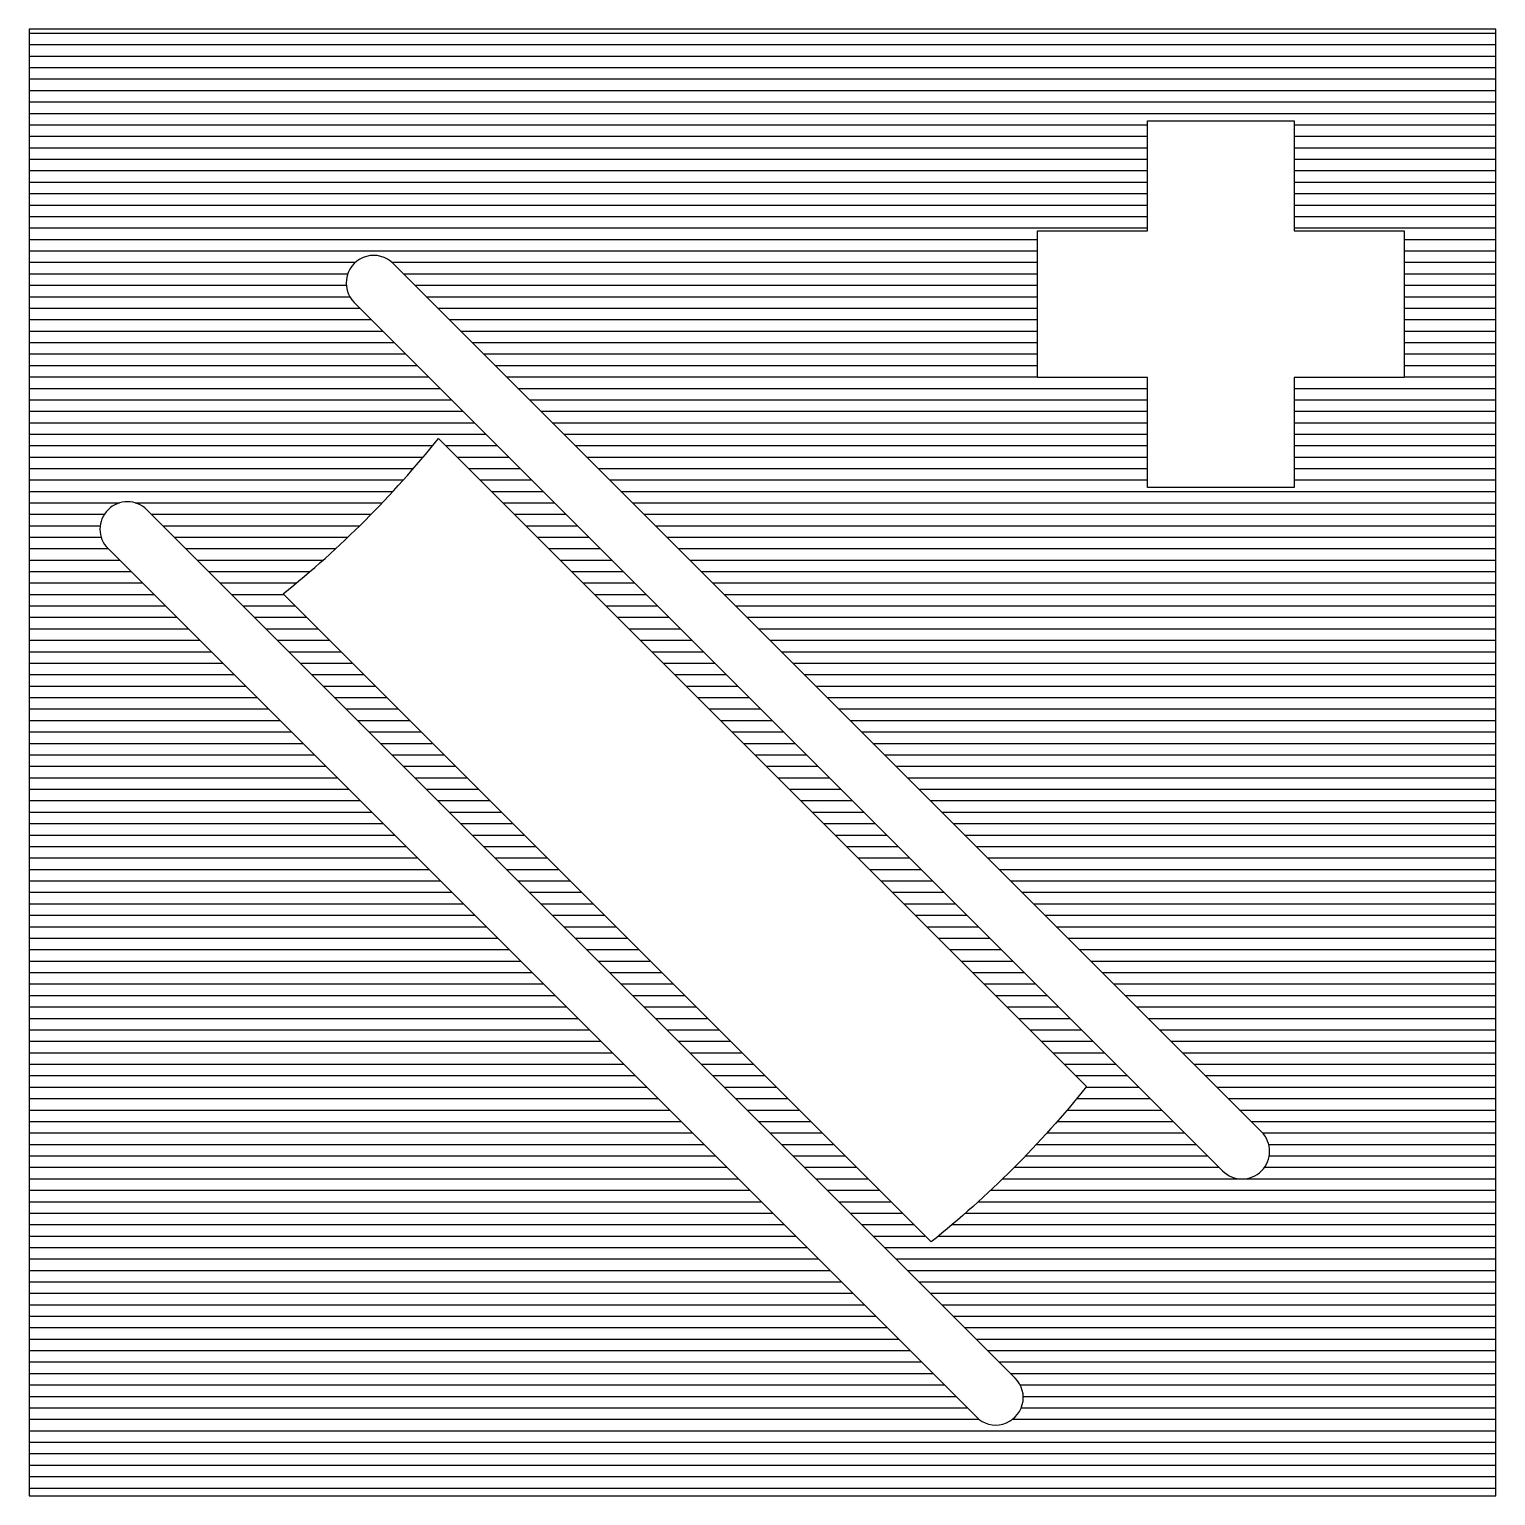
# Model space of a CAD drawing. Extents: x 64 to 76, y 74 to 86.
import ezdxf

# ---------------------------------------------------------------- set-up
doc = ezdxf.new("R2010")
doc.units = 0
doc.layers.get('0').update_dxf_attribs({"linetype": 'CONTINUOUS'})
doc.layers.add('GROEN', color=3, linetype='CONTINUOUS')
doc.layers.add('VEILIG', color=7, linetype='CONTINUOUS')

# ---------------------------------------------------------------- blocks, each defined once
blk = doc.blocks.new('*X')
at = {"color": 0}
for p, q in [((64, 85.969), (76, 85.969)), ((64, 85.875), (76, 85.875)), ((64, 85.781), (76, 85.781)), ((64, 85.688), (76, 85.688)), ((64, 85.594), (76, 85.594)), ((64, 85.5), (76, 85.5)), ((64, 85.406), (76, 85.406)), ((64, 85.312), (76, 85.312)), ((64, 85.219), (73.15, 85.219)), ((74.35, 85.219), (76, 85.219)), ((64, 85.125), (73.15, 85.125)), ((74.35, 85.125), (76, 85.125)), ((64, 85.031), (73.15, 85.031)), ((74.35, 85.031), (76, 85.031)), ((64, 84.938), (73.15, 84.938)), ((64, 84.844), (73.15, 84.844)), ((74.35, 84.938), (76, 84.938)), ((74.35, 84.844), (76, 84.844)), ((64, 84.75), (73.15, 84.75)), ((74.35, 84.75), (76, 84.75)), ((64, 84.656), (73.15, 84.656)), ((74.35, 84.656), (76, 84.656)), ((64, 84.562), (73.15, 84.562)), ((74.35, 84.562), (76, 84.562)), ((64, 84.469), (73.15, 84.469)), ((64, 84.375), (73.15, 84.375)), ((74.35, 84.469), (76, 84.469)), ((74.35, 84.375), (76, 84.375)), ((64, 84.281), (72.25, 84.281)), ((75.25, 84.281), (76, 84.281)), ((64, 84.188), (72.25, 84.188)), ((75.25, 84.188), (76, 84.188)), ((64, 84.094), (66.67, 84.094)), ((64, 84), (66.606, 84)), ((66.966, 84.094), (72.25, 84.094)), ((67.061, 84), (72.25, 84)), ((75.25, 84.094), (76, 84.094)), ((75.25, 84), (76, 84)), ((64, 83.906), (66.594, 83.906)), ((67.154, 83.906), (72.25, 83.906)), ((75.25, 83.906), (76, 83.906)), ((64, 83.812), (66.623, 83.812)), ((67.248, 83.812), (72.25, 83.812)), ((75.25, 83.812), (76, 83.812)), ((64, 83.719), (66.706, 83.719)), ((67.342, 83.719), (72.25, 83.719)), ((75.25, 83.719), (76, 83.719)), ((64, 83.625), (66.799, 83.625)), ((64, 83.531), (66.893, 83.531)), ((67.436, 83.625), (72.25, 83.625)), ((67.529, 83.531), (72.25, 83.531)), ((75.25, 83.625), (76, 83.625)), ((75.25, 83.531), (76, 83.531)), ((64, 83.438), (66.987, 83.438)), ((67.623, 83.438), (72.25, 83.438)), ((75.25, 83.438), (76, 83.438)), ((64, 83.344), (67.081, 83.344)), ((67.717, 83.344), (72.25, 83.344)), ((75.25, 83.344), (76, 83.344)), ((64, 83.25), (67.174, 83.25)), ((67.811, 83.25), (72.25, 83.25)), ((75.25, 83.25), (76, 83.25)), ((64, 83.156), (67.268, 83.156)), ((64, 83.062), (67.362, 83.062)), ((67.904, 83.156), (72.25, 83.156)), ((67.998, 83.062), (73.15, 83.062)), ((74.35, 83.062), (76, 83.062)), ((75.25, 83.156), (76, 83.156)), ((64, 82.969), (67.456, 82.969)), ((68.092, 82.969), (73.15, 82.969)), ((74.35, 82.969), (76, 82.969)), ((64, 82.875), (67.549, 82.875)), ((68.186, 82.875), (73.15, 82.875)), ((74.35, 82.875), (76, 82.875)), ((64, 82.781), (67.643, 82.781)), ((64, 82.688), (67.737, 82.688)), ((68.279, 82.781), (73.15, 82.781)), ((68.373, 82.688), (73.15, 82.688)), ((74.35, 82.781), (76, 82.781)), ((74.35, 82.688), (76, 82.688)), ((64, 82.594), (67.302, 82.594)), ((67.406, 82.594), (67.831, 82.594)), ((68.467, 82.594), (73.15, 82.594)), ((74.35, 82.594), (76, 82.594)), ((64, 82.5), (67.224, 82.5)), ((67.5, 82.5), (67.924, 82.5)), ((68.561, 82.5), (73.15, 82.5)), ((74.35, 82.5), (76, 82.5)), ((64, 82.406), (67.144, 82.406)), ((67.594, 82.406), (68.018, 82.406)), ((68.654, 82.406), (73.15, 82.406)), ((74.35, 82.406), (76, 82.406)), ((64, 82.312), (67.061, 82.312)), ((64, 82.219), (66.976, 82.219)), ((67.687, 82.312), (68.112, 82.312)), ((67.781, 82.219), (68.206, 82.219)), ((68.748, 82.312), (73.15, 82.312)), ((68.842, 82.219), (76, 82.219)), ((74.35, 82.312), (76, 82.312)), ((64, 82.125), (64.739, 82.125)), ((64.866, 82.125), (66.888, 82.125)), ((67.875, 82.125), (68.299, 82.125)), ((68.936, 82.125), (76, 82.125)), ((64, 82.031), (64.614, 82.031)), ((64.999, 82.031), (66.798, 82.031)), ((67.969, 82.031), (68.393, 82.031)), ((69.029, 82.031), (76, 82.031)), ((64, 81.938), (64.58, 81.938)), ((64, 81.844), (64.587, 81.844)), ((65.093, 81.938), (66.704, 81.938)), ((65.186, 81.844), (66.607, 81.844)), ((68.062, 81.938), (68.487, 81.938)), ((68.156, 81.844), (68.581, 81.844)), ((69.123, 81.938), (76, 81.938)), ((69.217, 81.844), (76, 81.844)), ((64, 81.75), (64.644, 81.75)), ((65.28, 81.75), (66.507, 81.75)), ((68.25, 81.75), (68.674, 81.75)), ((69.311, 81.75), (76, 81.75)), ((64, 81.656), (64.738, 81.656)), ((65.374, 81.656), (66.404, 81.656)), ((68.344, 81.656), (68.768, 81.656)), ((69.404, 81.656), (76, 81.656)), ((64, 81.562), (64.831, 81.562)), ((65.468, 81.562), (66.297, 81.562)), ((68.437, 81.562), (68.862, 81.562)), ((69.498, 81.562), (76, 81.562)), ((64, 81.469), (64.925, 81.469)), ((64, 81.375), (65.019, 81.375)), ((65.561, 81.469), (66.186, 81.469)), ((65.655, 81.375), (66.079, 81.375)), ((68.531, 81.469), (68.956, 81.469)), ((68.625, 81.375), (69.049, 81.375)), ((69.592, 81.469), (76, 81.469)), ((69.686, 81.375), (76, 81.375)), ((64, 81.281), (65.113, 81.281)), ((65.749, 81.281), (66.173, 81.281)), ((68.719, 81.281), (69.143, 81.281)), ((69.779, 81.281), (76, 81.281)), ((64, 81.188), (65.206, 81.188)), ((65.843, 81.188), (66.267, 81.188)), ((68.812, 81.188), (69.237, 81.188)), ((69.873, 81.188), (76, 81.188)), ((64, 81.094), (65.3, 81.094)), ((64, 81), (65.394, 81)), ((65.936, 81.094), (66.361, 81.094)), ((66.03, 81), (66.454, 81)), ((68.906, 81.094), (69.331, 81.094)), ((69, 81), (69.424, 81)), ((69.967, 81.094), (76, 81.094)), ((70.061, 81), (76, 81)), ((64, 80.906), (65.488, 80.906)), ((66.124, 80.906), (66.548, 80.906)), ((69.094, 80.906), (69.518, 80.906)), ((70.154, 80.906), (76, 80.906)), ((64, 80.812), (65.581, 80.812)), ((66.218, 80.812), (66.642, 80.812)), ((69.187, 80.812), (69.612, 80.812)), ((70.248, 80.812), (76, 80.812)), ((64, 80.719), (65.675, 80.719)), ((66.311, 80.719), (66.736, 80.719)), ((69.281, 80.719), (69.706, 80.719)), ((70.342, 80.719), (76, 80.719)), ((64, 80.625), (65.769, 80.625)), ((64, 80.531), (65.863, 80.531)), ((66.405, 80.625), (66.829, 80.625)), ((66.499, 80.531), (66.923, 80.531)), ((69.375, 80.625), (69.799, 80.625)), ((69.469, 80.531), (69.893, 80.531)), ((70.436, 80.625), (76, 80.625)), ((70.529, 80.531), (76, 80.531)), ((64, 80.438), (65.956, 80.438)), ((66.593, 80.438), (67.017, 80.438)), ((69.562, 80.438), (69.987, 80.438)), ((70.623, 80.438), (76, 80.438)), ((64, 80.344), (66.05, 80.344)), ((66.686, 80.344), (67.111, 80.344)), ((69.656, 80.344), (70.081, 80.344)), ((70.717, 80.344), (76, 80.344)), ((64, 80.25), (66.144, 80.25)), ((66.78, 80.25), (67.204, 80.25)), ((69.75, 80.25), (70.174, 80.25)), ((70.811, 80.25), (76, 80.25)), ((64, 80.156), (66.238, 80.156)), ((64, 80.062), (66.331, 80.062)), ((66.874, 80.156), (67.298, 80.156)), ((66.968, 80.062), (67.392, 80.062)), ((69.844, 80.156), (70.268, 80.156)), ((69.937, 80.062), (70.362, 80.062)), ((70.904, 80.156), (76, 80.156)), ((70.998, 80.062), (76, 80.062)), ((64, 79.969), (66.425, 79.969)), ((67.061, 79.969), (67.486, 79.969)), ((70.031, 79.969), (70.456, 79.969)), ((71.092, 79.969), (76, 79.969)), ((64, 79.875), (66.519, 79.875)), ((67.155, 79.875), (67.579, 79.875)), ((70.125, 79.875), (70.549, 79.875)), ((71.186, 79.875), (76, 79.875)), ((64, 79.781), (66.613, 79.781)), ((64, 79.688), (66.706, 79.688)), ((67.249, 79.781), (67.673, 79.781)), ((67.343, 79.688), (67.767, 79.688)), ((70.219, 79.781), (70.643, 79.781)), ((70.312, 79.688), (70.737, 79.688)), ((71.279, 79.781), (76, 79.781)), ((71.373, 79.688), (76, 79.688)), ((64, 79.594), (66.8, 79.594)), ((67.436, 79.594), (67.861, 79.594)), ((70.406, 79.594), (70.831, 79.594)), ((71.467, 79.594), (76, 79.594)), ((64, 79.5), (66.894, 79.5)), ((67.53, 79.5), (67.954, 79.5)), ((70.5, 79.5), (70.924, 79.5)), ((71.561, 79.5), (76, 79.5)), ((64, 79.406), (66.988, 79.406)), ((67.624, 79.406), (68.048, 79.406)), ((70.594, 79.406), (71.018, 79.406)), ((71.654, 79.406), (76, 79.406)), ((64, 79.312), (67.081, 79.312)), ((64, 79.219), (67.175, 79.219)), ((67.718, 79.312), (68.142, 79.312)), ((67.811, 79.219), (68.236, 79.219)), ((70.687, 79.312), (71.112, 79.312)), ((70.781, 79.219), (71.206, 79.219)), ((71.748, 79.312), (76, 79.312)), ((71.842, 79.219), (76, 79.219)), ((64, 79.125), (67.269, 79.125)), ((67.905, 79.125), (68.329, 79.125)), ((70.875, 79.125), (71.299, 79.125)), ((71.936, 79.125), (76, 79.125)), ((64, 79.031), (67.363, 79.031)), ((67.999, 79.031), (68.423, 79.031)), ((70.969, 79.031), (71.393, 79.031)), ((72.029, 79.031), (76, 79.031)), ((64, 78.938), (67.456, 78.938)), ((64, 78.844), (67.55, 78.844)), ((68.093, 78.938), (68.517, 78.938)), ((68.186, 78.844), (68.611, 78.844)), ((71.062, 78.938), (71.487, 78.938)), ((71.156, 78.844), (71.581, 78.844)), ((72.123, 78.938), (76, 78.938)), ((72.217, 78.844), (76, 78.844)), ((64, 78.75), (67.644, 78.75)), ((68.28, 78.75), (68.704, 78.75)), ((71.25, 78.75), (71.674, 78.75)), ((72.311, 78.75), (76, 78.75)), ((64, 78.656), (67.738, 78.656)), ((68.374, 78.656), (68.798, 78.656)), ((71.344, 78.656), (71.768, 78.656)), ((72.404, 78.656), (76, 78.656)), ((64, 78.562), (67.831, 78.562)), ((68.468, 78.562), (68.892, 78.562)), ((71.437, 78.562), (71.862, 78.562)), ((72.498, 78.562), (76, 78.562)), ((64, 78.469), (67.925, 78.469)), ((64, 78.375), (68.019, 78.375)), ((68.561, 78.469), (68.986, 78.469)), ((68.655, 78.375), (69.079, 78.375)), ((71.531, 78.469), (71.956, 78.469)), ((71.625, 78.375), (72.049, 78.375)), ((72.592, 78.469), (76, 78.469)), ((72.686, 78.375), (76, 78.375)), ((64, 78.281), (68.113, 78.281)), ((68.749, 78.281), (69.173, 78.281)), ((71.719, 78.281), (72.143, 78.281)), ((72.779, 78.281), (76, 78.281)), ((64, 78.188), (68.206, 78.188)), ((68.843, 78.188), (69.267, 78.188)), ((71.812, 78.188), (72.237, 78.188)), ((72.873, 78.188), (76, 78.188)), ((64, 78.094), (68.3, 78.094)), ((64, 78), (68.394, 78)), ((68.936, 78.094), (69.361, 78.094)), ((69.03, 78), (69.454, 78)), ((71.906, 78.094), (72.331, 78.094)), ((72, 78), (72.424, 78)), ((72.967, 78.094), (76, 78.094)), ((73.061, 78), (76, 78)), ((64, 77.906), (68.488, 77.906)), ((69.124, 77.906), (69.548, 77.906)), ((72.094, 77.906), (72.518, 77.906)), ((73.154, 77.906), (76, 77.906)), ((64, 77.812), (68.581, 77.812)), ((69.218, 77.812), (69.642, 77.812)), ((72.187, 77.812), (72.612, 77.812)), ((73.248, 77.812), (76, 77.812)), ((64, 77.719), (68.675, 77.719)), ((69.311, 77.719), (69.736, 77.719)), ((72.281, 77.719), (72.706, 77.719)), ((73.342, 77.719), (76, 77.719)), ((64, 77.625), (68.769, 77.625)), ((64, 77.531), (68.863, 77.531)), ((69.405, 77.625), (69.829, 77.625)), ((69.499, 77.531), (69.923, 77.531)), ((72.375, 77.625), (72.799, 77.625)), ((72.469, 77.531), (72.893, 77.531)), ((73.436, 77.625), (76, 77.625)), ((73.529, 77.531), (76, 77.531)), ((64, 77.438), (68.956, 77.438)), ((69.593, 77.438), (70.017, 77.438)), ((72.562, 77.438), (72.987, 77.438)), ((73.623, 77.438), (76, 77.438)), ((64, 77.344), (69.05, 77.344)), ((69.686, 77.344), (70.111, 77.344)), ((72.648, 77.344), (73.081, 77.344)), ((73.717, 77.344), (76, 77.344)), ((64, 77.25), (69.144, 77.25)), ((69.78, 77.25), (70.204, 77.25)), ((72.572, 77.25), (73.174, 77.25)), ((73.811, 77.25), (76, 77.25)), ((64, 77.156), (69.238, 77.156)), ((64, 77.062), (69.331, 77.062)), ((69.874, 77.156), (70.298, 77.156)), ((69.968, 77.062), (70.392, 77.062)), ((72.412, 77.062), (73.362, 77.062)), ((72.493, 77.156), (73.268, 77.156)), ((73.904, 77.156), (76, 77.156)), ((73.998, 77.062), (76, 77.062)), ((64, 76.969), (69.425, 76.969)), ((70.061, 76.969), (70.486, 76.969)), ((72.328, 76.969), (73.456, 76.969)), ((74.091, 76.969), (76, 76.969)), ((64, 76.875), (69.519, 76.875)), ((70.155, 76.875), (70.579, 76.875)), ((72.242, 76.875), (73.549, 76.875)), ((74.142, 76.875), (76, 76.875)), ((64, 76.781), (69.613, 76.781)), ((64, 76.688), (69.706, 76.688)), ((70.249, 76.781), (70.673, 76.781)), ((70.343, 76.688), (70.767, 76.688)), ((72.061, 76.688), (73.737, 76.688)), ((72.153, 76.781), (73.643, 76.781)), ((74.108, 76.688), (76, 76.688)), ((74.146, 76.781), (76, 76.781)), ((64, 76.594), (69.8, 76.594)), ((70.436, 76.594), (70.861, 76.594)), ((71.966, 76.594), (73.906, 76.594)), ((73.943, 76.594), (76, 76.594)), ((64, 76.5), (69.894, 76.5)), ((70.53, 76.5), (70.954, 76.5)), ((71.868, 76.5), (76, 76.5)), ((64, 76.406), (69.988, 76.406)), ((70.624, 76.406), (71.048, 76.406)), ((71.766, 76.406), (76, 76.406)), ((64, 76.312), (70.081, 76.312)), ((64, 76.219), (70.175, 76.219)), ((70.718, 76.312), (71.142, 76.312)), ((70.811, 76.219), (71.236, 76.219)), ((71.553, 76.219), (76, 76.219)), ((71.661, 76.312), (76, 76.312)), ((64, 76.125), (70.269, 76.125)), ((70.905, 76.125), (71.329, 76.125)), ((71.44, 76.125), (76, 76.125)), ((64, 76.031), (70.363, 76.031)), ((70.999, 76.031), (76, 76.031)), ((64, 75.938), (70.456, 75.938)), ((64, 75.844), (70.55, 75.844)), ((71.093, 75.938), (76, 75.938)), ((71.186, 75.844), (76, 75.844)), ((64, 75.75), (70.644, 75.75)), ((71.28, 75.75), (76, 75.75)), ((64, 75.656), (70.738, 75.656)), ((71.374, 75.656), (76, 75.656)), ((64, 75.562), (70.831, 75.562)), ((71.468, 75.562), (76, 75.562)), ((64, 75.469), (70.925, 75.469)), ((64, 75.375), (71.019, 75.375)), ((71.561, 75.469), (76, 75.469)), ((71.655, 75.375), (76, 75.375)), ((64, 75.281), (71.113, 75.281)), ((71.749, 75.281), (76, 75.281)), ((64, 75.188), (71.206, 75.188)), ((71.843, 75.188), (76, 75.188)), ((64, 75.094), (71.3, 75.094)), ((64, 75), (71.394, 75)), ((71.936, 75.094), (76, 75.094)), ((72.03, 75), (76, 75)), ((64, 74.906), (71.488, 74.906)), ((72.109, 74.906), (76, 74.906)), ((64, 74.812), (71.581, 74.812)), ((72.134, 74.812), (76, 74.812)), ((64, 74.719), (71.675, 74.719)), ((72.118, 74.719), (76, 74.719)), ((64, 74.625), (71.771, 74.625)), ((64, 74.531), (76, 74.531)), ((72.047, 74.625), (76, 74.625)), ((64, 74.438), (76, 74.438)), ((64, 74.344), (76, 74.344)), ((64, 74.25), (76, 74.25)), ((64, 74.156), (76, 74.156)), ((64, 74.062), (76, 74.062))]:
    blk.add_line(p, q, dxfattribs=at)

msp = doc.modelspace()

# ---------------------------------------------------------------- linework, layer by layer
at = {"layer": 'VEILIG', "color": 0}
for p, q in [((64, 86), (64, 74)), ((76, 86), (64, 86)), ((76, 74), (76, 86)), ((64, 74), (76, 74))]:
    msp.add_line(p, q, dxfattribs=at)
msp.add_lwpolyline([(73.15, 85.25), (74.35, 85.25), (74.35, 84.35), (75.25, 84.35), (75.25, 83.15), (74.35, 83.15), (74.35, 82.25), (73.15, 82.25), (73.15, 83.15), (72.25, 83.15), (72.25, 84.35), (73.15, 84.35)], close=True, dxfattribs=at)
for points in [[(73.765, 76.659, 1), (74.084, 76.977), (66.977, 84.084, 1), (66.659, 83.765)], [(66.076, 81.379, 0.055029), (67.348, 82.652), (72.652, 77.348, -0.055029), (71.379, 76.076)], [(71.75, 74.644, 1), (72.068, 74.962), (64.962, 82.068, 1), (64.644, 81.75)]]:
    msp.add_lwpolyline(points, format="xyb", close=True, dxfattribs=at)

# ---------------------------------------------------------------- block references
at = {"layer": 'GROEN', "color": 0}
msp.add_blockref('*X', (0, 0), dxfattribs=at)

doc.saveas('drawing.dxf')
